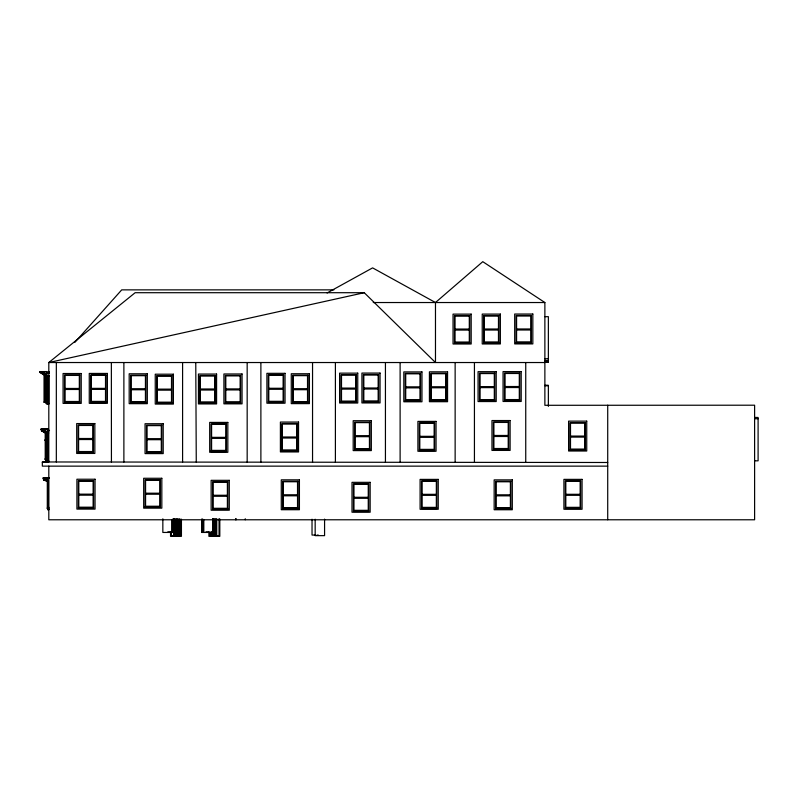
<?xml version="1.0" encoding="UTF-8"?>
<svg xmlns="http://www.w3.org/2000/svg" width="798" height="798" viewBox="0 0 798 798"><rect width="100%" height="100%" fill="white"/><g stroke="black" fill="none" stroke-linecap="round" stroke-linejoin="round"><path stroke-width="1.2" d="M74.922 342.302L121.715 289.864L333.893 289.864M607.717 462.491L48.808 461.972L48.808 362.531L135.151 292.706L364.247 292.706L435.479 362.531L435.479 302.532L482.78 261.674L544.874 302.532L544.874 405.294L754.609 405.204L754.609 519.777L48.808 519.777L48.808 466.142M327.09 292.976L372.606 267.879L435.479 302.532M364.247 292.706L48.808 362.531L544.874 362.531M373.235 302.532L544.874 302.532M544.874 316.676L548.366 316.676L548.366 362.122L544.874 362.112M454.95 329.055L469.294 329.055M484.127 329.015L498.471 329.015M516.585 328.976L530.929 328.976M484.127 330.033L498.471 330.033M516.585 329.993L530.929 329.993M454.95 330.073L469.294 330.073M483.688 342.502L498.91 342.502M516.146 342.462L531.378 342.462M454.501 342.541L469.733 342.541M544.874 358.761L548.366 358.761M544.874 360.546L548.366 360.546M544.874 361.454L548.366 361.454M544.874 361.604L548.366 361.604M544.874 361.803L548.366 361.813M39.94 371.858L46.972 371.858M48.459 371.858L49.047 371.858M42.803 373.075L42.214 373.075L42.254 374.033L44.399 374.98M46.314 373.075L49.247 373.075M42.254 373.374L42.833 374.292M49.286 373.374L46.354 373.374L46.354 403.868L48.808 403.778M42.833 373.913L44.01 373.913M44.987 373.913L46.942 373.913M42.873 374.212L46.972 374.212L46.942 371.569L39.9 371.569L39.94 372.516L42.873 373.803M45.187 375.718L49.286 375.718M46.314 376.008L46.902 376.008M46.354 376.307L46.942 376.307M46.314 383.928L46.902 383.928M46.354 384.227L46.942 384.227M46.314 384.516L46.902 384.516M46.354 384.816L46.942 384.816M544.874 385.334L548.366 385.344L548.366 406.391M544.874 385.494L548.366 385.494M544.874 385.693L548.366 385.643M504.954 386.521L519.299 386.521M479.967 386.611L494.311 386.611M405.713 386.85L420.067 386.85M431.309 386.761L445.663 386.761M504.954 387.539L519.299 387.539M479.967 387.629L494.311 387.629M405.713 387.868L420.067 387.868M431.309 387.788L445.663 387.788M341.504 388.087L355.858 388.087M363.818 387.998L378.162 387.998M91.162 388.367L105.506 388.367M268.796 388.277L283.14 388.277M64.977 388.456L79.321 388.456M131.091 388.726L145.436 388.726M293.175 388.686L307.519 388.686M225.804 388.905L240.148 388.905M200.348 388.995L214.692 388.995M363.818 389.015L378.162 389.015M157.156 389.135L171.5 389.135M341.504 389.105L355.858 389.105M91.162 389.384L105.506 389.384M268.796 389.294L283.14 389.294M64.977 389.474L79.321 389.474M131.091 389.753L145.436 389.753M293.175 389.703L307.519 389.703M200.348 390.013L214.692 390.013M225.804 389.923L240.148 389.923M157.156 390.152L171.5 390.152M504.516 400.007L519.747 400.007M479.528 400.087L494.76 400.087M405.274 400.327L420.506 400.327M430.87 400.247L446.102 400.247M363.369 401.484L378.601 401.484M341.065 401.574L356.297 401.574M90.723 401.853L105.954 401.853M268.357 401.763L283.589 401.763M64.538 401.933L79.77 401.933M44.01 402.062L45.177 402.062M130.643 402.212L145.874 402.212M292.726 402.172L307.958 402.172M199.899 402.471L215.131 402.471M225.365 402.392L240.597 402.392M156.707 402.621L171.939 402.621M46.314 402.99L46.902 402.99M46.354 403.289L46.942 403.289M47.671 403.489L48.838 403.489M47.491 403.579L46.314 403.579L46.314 375.419M754.609 417.454L758.1 417.454L758.1 460.825L754.609 460.825M754.609 418.731L758.1 418.731M41.137 429.134L48.169 429.134L48.169 431.479L44.07 431.479M42.045 430.052L41.456 430.052L41.496 431.01L44.429 432.287M41.496 430.351L42.085 431.269M47.511 430.351L49.466 430.351M43.441 430.641L44.03 431.558M49.506 430.641L47.551 430.641L47.551 461.144L48.728 461.144M45.197 431.768L46.374 431.768M45.237 432.067L46.414 432.067M44.389 432.396L45.566 432.396L45.596 460.845L46.773 460.845L46.733 432.396M45.596 432.696L44.429 432.696L44.389 431.997L41.456 430.711M45.566 432.985L46.144 432.985M46.374 432.995L48.728 432.995M47.511 433.284L48.099 433.284L48.139 441.494L47.551 441.494M47.551 433.573L48.139 433.573M493.872 435.469L508.216 435.469M355.09 435.658L369.434 435.658M570.5 436.077L584.844 436.077M419.808 436.326L434.152 436.326M493.872 436.486L508.216 436.486M355.09 436.676L369.434 436.676M282.293 437.005L296.637 437.005M570.5 437.095L584.844 437.095M211.59 437.354L225.934 437.354M419.808 437.344L434.152 437.344M282.293 438.022L296.637 438.022M211.59 438.371L225.934 438.371M78.593 438.501L92.937 438.501M146.962 438.661L161.306 438.661M78.593 439.528L92.937 439.528M45.197 439.688L46.374 439.688M146.962 439.688L161.306 439.688M45.237 439.977L46.414 439.977M45.197 440.267L46.374 440.267M45.237 440.566L46.414 440.566M45.566 440.905L46.144 440.905M47.511 441.194L48.099 441.194M45.566 441.484L46.144 441.484M47.511 441.783L48.099 441.783L48.139 460.556L47.551 460.556M47.551 442.082L48.139 442.082M493.423 448.955L508.655 448.955M354.651 449.144L369.883 449.144M570.051 449.563L585.283 449.563M419.359 449.813L434.591 449.813M281.854 450.491L297.085 450.491M211.141 450.83L226.373 450.83M78.154 451.987L93.386 451.987M146.523 452.147L161.755 452.147M45.197 458.74L46.374 458.74M45.237 459.04L46.414 459.04M45.197 459.329L46.374 459.329M45.566 459.957L46.144 459.957M45.596 460.256L46.773 460.256M47.511 460.256L48.099 460.256M45.566 460.546L46.733 460.546M47.511 460.845L48.688 460.845M48.808 461.972L42.334 461.972L42.334 466.142L607.717 466.142M42.334 462.241L48.528 462.241M49.227 477.753L43.162 477.753L43.162 478.421L46.094 479.698L46.134 480.396L48.479 480.396L48.479 508.545L47.301 508.545L47.301 478.052M49.257 478.052L43.202 478.052L43.202 478.71L47.272 480.107M43.561 479.269L46.493 479.269M47.671 481.613L43.561 479.927L43.521 478.97L44.109 478.97L44.149 480.187M145.575 493.204L159.919 493.204M78.803 494.161L93.147 494.161M145.575 494.221L159.919 494.221M565.812 494.301L580.166 494.301M422.002 494.331L436.346 494.331M283.18 494.78L297.524 494.78M496.057 494.82L510.401 494.82M78.803 495.179L93.147 495.179M213.046 495.259L227.39 495.259M422.002 495.349L436.346 495.349M565.812 495.319L580.166 495.319M283.18 495.797L297.524 495.797M496.057 495.837L510.401 495.837M213.046 496.276L227.39 496.276M353.903 497.284L368.257 497.284M353.903 498.301L368.257 498.301M145.136 506.69L160.368 506.69M78.364 507.648L93.585 507.648M565.373 507.787L580.605 507.787M421.553 507.807L436.785 507.807M47.301 507.967L48.479 507.967M47.272 508.256L48.439 508.256M282.741 508.266L297.963 508.266M495.618 508.296L510.85 508.296M212.597 508.745L227.829 508.745M47.631 508.885L48.219 508.885M47.671 509.184L48.249 509.184M47.631 509.473L48.808 509.473M353.464 510.76L368.696 510.76M167.809 531.867L170.253 531.867M205.974 531.867L208.418 531.867M315.17 535.059L312.028 535.059L312.028 519.209M317.045 535.079L318.302 535.079M48.429 372.227L49.007 372.476M39.9 372.227L42.833 373.504M43.521 373.943L44.109 374.202M42.214 373.733L44.359 374.681M41.097 429.494L44.03 430.78M44.07 431.07L41.137 429.793L41.097 428.835L48.129 428.835L48.129 431.179M44 431.269L45.556 431.947M46.374 432.586L43.441 431.309L43.411 430.351M43.521 479.638L45.676 480.576M195.769 362.531L196.268 462.102M111.361 362.531L111.431 462.032M607.717 405.204L607.717 519.777M525.742 362.531L525.742 462.411M474.431 362.531L474.431 462.361M455.139 362.531L455.139 462.351M400.117 362.531L400.117 462.301M385.434 362.531L385.434 462.281M335.399 362.531L335.399 462.232M324.577 519.109L324.577 535.648L315.17 535.648L315.17 519.209M312.547 362.521L312.547 462.212M260.886 362.531L260.886 462.172M247.171 362.531L247.171 462.152M245.255 518.74L245.255 519.777M236.028 518.74L236.028 519.777M235.779 518.74L235.779 519.777M219.809 518.979L219.809 536.326L208.906 536.326L208.906 531.488M219.041 518.67L219.041 535.727L216.747 535.727L216.747 518.67M215.979 518.989L215.979 536.326M215.231 518.69L215.231 535.747L212.886 535.747L212.886 518.69M214.223 518.929L214.223 534.969L213.884 518.929M213.146 518.82L213.146 532.446L201.605 532.446L201.744 518.999L201.784 532.446M212.627 518.75L212.627 532.446M212.138 531.378L212.138 536.326M211.091 531.877L211.091 535.508L209.954 535.508L209.954 532.236M203.809 519.528L203.809 531.628L202.672 531.628L202.672 518.999M182.592 362.531L182.592 462.092M181.435 519.139L181.435 536.326L170.533 536.326L170.533 531.478M180.388 519.139L180.388 535.508L179.251 535.508L179.251 518.57M178.203 518.999L178.203 536.326M177.455 518.69L177.455 535.747L175.111 535.747L175.111 518.69M176.448 518.929L176.119 534.969L176.119 518.929M174.363 518.989L174.363 536.326M174.024 518.999L174.024 532.446L162.842 532.446L162.842 518.82M173.854 518.999L173.854 532.446M173.595 518.67L173.595 535.727L171.301 535.727L171.301 532.047M172.787 518.999L172.787 531.628L171.65 531.628L171.65 519.528M123.88 362.531L123.88 462.042M56.329 362.531L56.329 461.972M48.838 507.319L48.838 509.762L47.671 509.762L47.671 507.319M47.491 375.419L47.531 403.868M46.374 431.179L46.414 459.628L45.237 459.628L45.237 429.134M45.785 431.768L45.825 439.977M45.785 440.267L45.825 459.04M45.177 373.913L45.217 402.362L44.04 402.362L44.04 371.858M43.75 477.753L43.79 478.97M43.561 373.584L43.561 374.242M41.686 428.835L41.715 430.052M40.518 371.858L40.518 372.776M40.489 371.569L40.489 372.476M500.366 314.083L482.231 314.083L482.231 343.958L500.366 343.958L500.366 314.083M532.835 314.033L514.69 314.033L514.69 343.908L532.835 343.908L532.835 314.033M471.189 314.123L453.045 314.123L453.045 343.998L471.189 343.998L471.189 314.123M469.733 315.569L454.501 315.569L454.501 343.22L469.733 343.22L469.733 315.569M498.91 315.539L483.688 315.539L483.688 343.18L498.91 343.18L498.91 315.539M531.378 315.489L516.146 315.489L516.146 343.14L531.378 343.14L531.378 315.489M530.929 315.938L516.585 315.938L516.585 342.013L530.929 342.013L530.929 315.938M469.294 316.018L454.95 316.018L454.95 342.093L469.294 342.093L469.294 316.018M498.471 315.978L484.127 315.978L484.127 342.053L498.471 342.053L498.471 315.978M49.007 371.569L48.429 371.569L49.047 372.776L49.007 371.569M521.204 371.589L503.059 371.589L503.059 401.464L521.204 401.464L521.204 371.589M496.206 371.669L478.072 371.669L478.072 401.544L496.206 401.544L496.206 371.669M421.962 371.908L403.818 371.908L403.818 401.783L421.962 401.783L421.962 371.908M447.558 371.828L429.414 371.828L429.414 401.703L447.558 401.703L447.558 371.828M380.057 373.065L361.923 373.065L361.923 402.94L380.057 402.94L380.057 373.065M494.76 373.125L479.528 373.125L479.528 400.766L494.76 400.766L494.76 373.125M519.747 373.045L504.516 373.045L504.516 400.686L519.747 400.686L519.747 373.045M357.753 373.145L339.609 373.145L339.609 403.02L357.753 403.02L357.753 373.145M446.102 373.284L430.87 373.284L430.87 400.925L446.102 400.925L446.102 373.284M107.401 373.434L89.266 373.434L89.266 403.309L107.401 403.309L107.401 373.434M285.036 373.334L266.901 373.334L266.901 403.209L285.036 403.209L285.036 373.334M420.506 373.364L405.274 373.364L405.274 401.015L420.506 401.015L420.506 373.364M81.226 373.514L63.082 373.514L63.082 403.389L81.226 403.389L81.226 373.514M494.311 373.564L479.967 373.564L479.967 399.648L494.311 399.648L494.311 373.564M519.299 373.484L504.954 373.484L504.954 399.569L519.299 399.569L519.299 373.484M309.415 373.743L291.27 373.743L291.27 403.628L309.415 403.628L309.415 373.743M445.663 373.723L431.309 373.723L431.309 399.808L445.663 399.808L445.663 373.723M147.331 373.793L129.186 373.793L129.186 403.668L147.331 403.668L147.331 373.793M420.067 373.813L405.713 373.813L405.713 399.888L420.067 399.888L420.067 373.813M216.587 374.053L198.443 374.053L198.443 403.928L216.587 403.928L216.587 374.053M242.053 373.973L223.909 373.973L223.909 403.848L242.053 403.848L242.053 373.973M173.395 374.202L155.251 374.202L155.251 404.077L173.395 404.077L173.395 374.202M356.297 374.601L341.065 374.601L341.065 402.252L356.297 402.252L356.297 374.601M378.601 374.511L363.369 374.511L363.369 402.162L378.601 402.162L378.601 374.511M105.954 374.89L90.723 374.89L90.723 402.531L105.954 402.531L105.954 374.89M283.589 374.791L268.357 374.791L268.357 402.441L283.589 402.441L283.589 374.791M79.77 374.97L64.538 374.97L64.538 402.621L79.77 402.621L79.77 374.97M355.858 375.05L341.504 375.05L341.504 401.125L355.858 401.125L355.858 375.05M378.162 374.96L363.818 374.96L363.818 401.035L378.162 401.035L378.162 374.96M145.874 375.25L130.643 375.25L130.643 402.89L145.874 402.89L145.874 375.25M283.14 375.24L268.796 375.24L268.796 401.314L283.14 401.314L283.14 375.24M307.958 375.2L292.726 375.2L292.726 402.85L307.958 402.85L307.958 375.2M79.321 375.419L64.977 375.419L64.977 401.494L79.321 401.494L79.321 375.419M105.506 375.329L91.162 375.329L91.162 401.404L105.506 401.404L105.506 375.329M240.597 375.429L225.365 375.429L225.365 403.07L240.597 403.07L240.597 375.429M215.131 375.509L199.899 375.509L199.899 403.16L215.131 403.16L215.131 375.509M145.436 375.688L131.091 375.688L131.091 401.773L145.436 401.773L145.436 375.688M171.939 375.649L156.707 375.649L156.707 403.299L171.939 403.299L171.939 375.649M307.519 375.649L293.175 375.649L293.175 401.723L307.519 401.723L307.519 375.649M48.838 375.928L47.671 375.928L47.671 404.077L48.838 404.077L48.838 375.928M240.148 375.868L225.804 375.868L225.804 401.953L240.148 401.953L240.148 375.868M171.5 376.097L157.156 376.097L157.156 402.172L171.5 402.172L171.5 376.097M214.692 375.958L200.348 375.958L200.348 402.032L214.692 402.032L214.692 375.958M510.112 420.536L491.967 420.536L491.967 450.411L510.112 450.411L510.112 420.536M371.339 420.716L353.195 420.716L353.195 450.601L371.339 450.601L371.339 420.716M586.739 421.135L568.605 421.135L568.605 451.01L586.739 451.01L586.739 421.135M436.047 421.394L417.903 421.394L417.903 451.269L436.047 451.269L436.047 421.394M508.655 421.992L493.423 421.992L493.423 449.633L508.655 449.633L508.655 421.992M298.542 422.062L280.397 422.062L280.397 451.937L298.542 451.937L298.542 422.062M369.883 422.172L354.651 422.172L354.651 449.823L369.883 449.823L369.883 422.172M227.829 422.411L209.684 422.411L209.684 452.286L227.829 452.286L227.829 422.411M508.216 422.431L493.872 422.431L493.872 448.516L508.216 448.516L508.216 422.431M369.434 422.621L355.09 422.621L355.09 448.695L369.434 448.695L369.434 422.621M585.283 422.591L570.051 422.591L570.051 450.242L585.283 450.242L585.283 422.591M434.591 422.84L419.359 422.84L419.359 450.491L434.591 450.491L434.591 422.84M584.844 423.04L570.5 423.04L570.5 449.114L584.844 449.114L584.844 423.04M434.152 423.289L419.808 423.289L419.808 449.364L434.152 449.364L434.152 423.289M94.842 423.568L76.698 423.568L76.698 453.444L94.842 453.444L94.842 423.568M297.085 423.519L281.854 423.519L281.854 451.169L297.085 451.169L297.085 423.519M163.211 423.728L145.066 423.728L145.066 453.603L163.211 453.603L163.211 423.728M226.373 423.868L211.141 423.868L211.141 451.518L226.373 451.518L226.373 423.868M296.637 423.967L282.293 423.967L282.293 450.042L296.637 450.042L296.637 423.967M225.934 424.317L211.59 424.317L211.59 450.391L225.934 450.391L225.934 424.317M93.386 425.025L78.154 425.025L78.154 452.666L93.386 452.666L93.386 425.025M161.755 425.184L146.523 425.184L146.523 452.825L161.755 452.825L161.755 425.184M92.937 425.464L78.593 425.464L78.593 451.548L92.937 451.548L92.937 425.464M161.306 425.623L146.962 425.623L146.962 451.708L161.306 451.708L161.306 425.623M161.824 478.271L143.68 478.271L143.68 508.146L161.824 508.146L161.824 478.271M95.042 479.229L76.907 479.229L76.907 509.104L95.042 509.104L95.042 479.229M438.242 479.389L420.097 479.389L420.097 509.264L438.242 509.264L438.242 479.389M582.061 479.369L563.917 479.369L563.917 509.244L582.061 509.244L582.061 479.369M160.368 479.728L145.136 479.728L145.136 507.368L160.368 507.368L160.368 479.728M299.42 479.837L281.285 479.837L281.285 509.723L299.42 509.723L299.42 479.837M512.306 479.877L494.161 479.877L494.161 509.752L512.306 509.752L512.306 479.877M159.919 480.167L145.575 480.167L145.575 506.241L159.919 506.241L159.919 480.167M229.285 480.326L211.141 480.326L211.141 510.201L229.285 510.201L229.285 480.326M93.585 480.675L78.364 480.675L78.364 508.326L93.585 508.326L93.585 480.675M436.785 480.845L421.553 480.845L421.553 508.496L436.785 508.496L436.785 480.845M580.605 480.825L565.373 480.825L565.373 508.466L580.605 508.466L580.605 480.825M93.147 481.124L78.803 481.124L78.803 507.199L93.147 507.199L93.147 481.124M297.963 481.294L282.741 481.294L282.741 508.944L297.963 508.944L297.963 481.294M436.346 481.284L422.002 481.284L422.002 507.368L436.346 507.368L436.346 481.284M510.85 481.334L495.618 481.334L495.618 508.974L510.85 508.974L510.85 481.334M580.166 481.264L565.812 481.264L565.812 507.338L580.166 507.338L580.166 481.264M227.829 481.773L212.597 481.773L212.597 509.423L227.829 509.423L227.829 481.773M297.524 481.743L283.18 481.743L283.18 507.817L297.524 507.817L297.524 481.743M510.401 481.773L496.057 481.773L496.057 507.857L510.401 507.857L510.401 481.773M227.39 482.221L213.046 482.221L213.046 508.296L227.39 508.296L227.39 482.221M370.152 482.341L352.008 482.341L352.008 512.216L370.152 512.216L370.152 482.341M368.696 483.797L353.464 483.797L353.464 511.448L368.696 511.448L368.696 483.797M368.257 484.246L353.903 484.246L353.903 510.321L368.257 510.321L368.257 484.246"/></g></svg>
